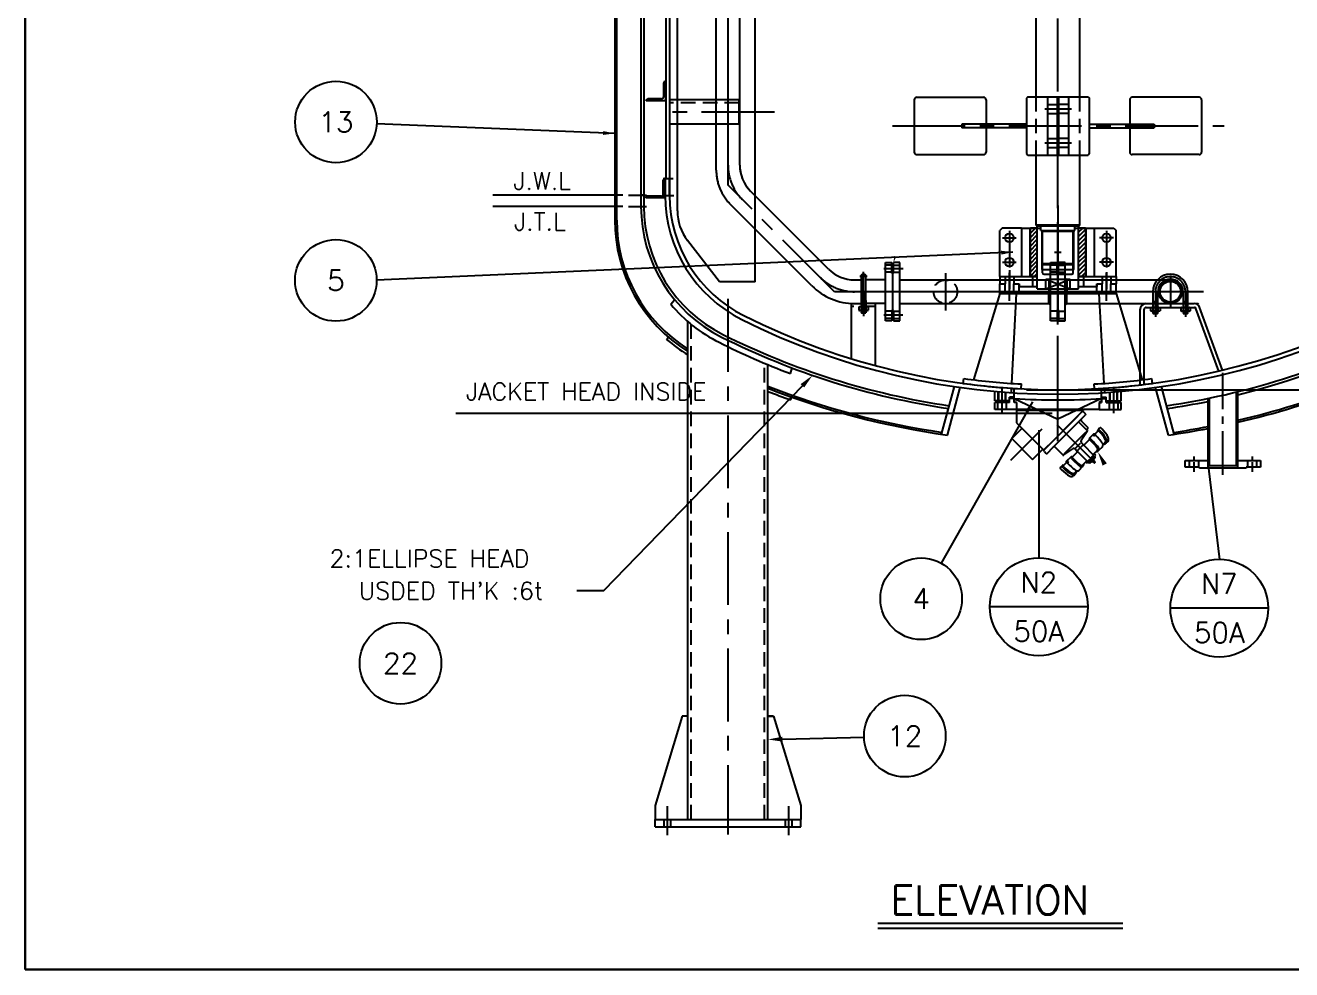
# Model space of a CAD drawing. Extents: x -25020 to 76207, y -43768 to 84651.
# Drawn here: x 0 to 2609, y 0 to 1945 of the extents above; entities that cross this region are included whole.
import ezdxf
from ezdxf.enums import TextEntityAlignment as Align

# ---------------------------------------------------------------- set-up
doc = ezdxf.new("R2010")
doc.units = 0
doc.header["$LTSCALE"] = 120
doc.header["$MEASUREMENT"] = 0
for name, pattern in [('CADRA_SOLID', [0]), ('CENTER', [2, 1.25, -0.25, 0.25, -0.25]), ('CENTER2', [1.125, 0.75, -0.125, 0.125, -0.125]), ('DASHDOT', [16.308264, 8.154132, -4.077066, 0, -4.077066]), ('DASHED', [12.231198, 8.154132, -4.077066]), ('HIDDEN', [0.375, 0.25, -0.125]), ('PHANTOM', [2.5, 1.25, -0.25, 0.25, -0.25, 0.25, -0.25])]:
    doc.linetypes.add(name, pattern=pattern)
doc.layers.get('0').update_dxf_attribs({"linetype": 'CONTINUOUS'})
for name, color, linetype in [('1', 1, 'CENTER'), ('2', 2, 'HIDDEN'), ('3', 3, 'CADRA_SOLID'), ('4', 130, 'CONTINUOUS'), ('CEN', 1, 'CENTER'), ('CENTER', 1, 'CENTER'), ('DIM', 4, 'CONTINUOUS'), ('L1', 1, 'CENTER'), ('L2', 2, 'CONTINUOUS'), ('L3', 3, 'CONTINUOUS'), ('L8', 4, 'HIDDEN'), ('L9', 1, 'PHANTOM'), ('치수선', 4, 'CONTINUOUS')]:
    doc.layers.add(name, color=color, linetype=linetype)
doc.styles.add('ROMANS', font='romans.shx')
doc.styles.get("Standard").update_dxf_attribs({"font": 'romans.shx'})

msp = doc.modelspace()

# ---------------------------------------------------------------- hatches: boundary and pattern name
at = {"layer": 'L1', "linetype": 'Continuous', "lineweight": -2}
h = msp.add_hatch(dxfattribs=at)
h.set_pattern_fill('ANSI31', color=256, scale=50, angle=-180, style=0)
h.set_pattern_definition([(225, (4649.0795, 1955.848), (4.419417, -4.419417), [])])
h.paths.add_polyline_path([(2169.97, 1427.12), (2184.97, 1427.12), (2184.97, 1477.12), (2169.97, 1477.12)])
h.paths.add_polyline_path([(2169.97, 1477.12), (2184.97, 1477.12), (2184.97, 1527.12), (2169.97, 1527.12)])
h.paths.add_polyline_path([(2069.97, 1427.12), (2084.97, 1427.12), (2084.97, 1477.12), (2069.97, 1477.12)])
h.paths.add_polyline_path([(2069.97, 1477.12), (2084.97, 1477.12), (2084.97, 1527.12), (2069.97, 1527.12)])

# ---------------------------------------------------------------- linework, layer by layer
at = {"linetype": 'Continuous', "lineweight": -2}
for p, q in [((1319.47, 4982.12), (1319.47, 1629.12)), ((1327.47, 4982.12), (1327.47, 1629.12)), ((1274.47, 3494.62), (1274.47, 1571.55)), ((1214.47, 3428.67), (1214.47, 1543.56)), ((1218.47, 1543.56), (1218.47, 3428.67)), ((1268.47, 3428.67), (1268.47, 1571.98)), ((1423.47, 1646.67), (1423.48, 1878.24)), ((1472.07, 1656.74), (1472.06, 1878.24)), ((1319.47, 1829.12), (1318.47, 1829.12)), ((1319.47, 1789.12), (1319.47, 1829.12)), ((1315.47, 1798.12), (1315.47, 1826.12)), ((1279.47, 1789.12), (1279.47, 1790.12)), ((1319.47, 1789.12), (1279.47, 1789.12)), ((1310.47, 1793.12), (1282.47, 1793.12)), ((1314.47, 1598.12), (1314.47, 1626.12)), ((1318.47, 1629.12), (1317.47, 1629.12)), ((1318.47, 1629.12), (1318.47, 1594.12)), ((1318.47, 1629.12), (1318.47, 1594.12)), ((1318.47, 1589.12), (1318.47, 1629.12)), ((1327.47, 1594.12), (1327.47, 1629.12)), ((1327.47, 1629.12), (1327.47, 1594.12)), ((1327.47, 1594.12), (1327.47, 1629.12)), ((1268.47, 1594.62), (1268.47, 1584.05)), ((1274.47, 1594.62), (1268.47, 1594.62)), ((1274.47, 1594.62), (1274.47, 1584.05)), ((1309.47, 1593.12), (1281.47, 1593.12)), ((1278.47, 1589.12), (1278.47, 1590.12)), ((1318.47, 1589.12), (1278.47, 1589.12)), ((2012.47, 1527.12), (2007.47, 1522.12)), ((2007.47, 1427.12), (2007.47, 1522.12)), ((2052.47, 1527.12), (2012.47, 1527.12)), ((2052.47, 1527.12), (2084.97, 1527.12)), ((2052.47, 1527.12), (2052.47, 1427.12)), ((2069.97, 1527.12), (2069.97, 1427.12)), ((2070.97, 1527.12), (2069.97, 1526.12)), ((2069.97, 1428.12), (2069.97, 1526.12)), ((2084.97, 1527.12), (2070.97, 1527.12)), ((2082.47, 1534.12), (2172.47, 1534.12)), ((2084.97, 1526.12), (2083.97, 1527.12)), ((2084.47, 1532.12), (2170.47, 1532.12)), ((2084.97, 1402.12), (2084.97, 1532.12)), ((2084.97, 1428.12), (2084.97, 1526.12)), ((2092.47, 1526.12), (2084.97, 1526.12)), ((2092.47, 1522.12), (2162.47, 1522.12)), ((2094.97, 1522.12), (2095.97, 1521.12)), ((2095.97, 1435.12), (2095.97, 1521.12)), ((2095.97, 1521.12), (2158.97, 1521.12)), ((2158.97, 1521.12), (2159.97, 1522.12)), ((2158.97, 1435.12), (2158.97, 1521.12)), ((2169.97, 1526.12), (2162.47, 1526.12)), ((2169.97, 1402.12), (2169.97, 1532.12)), ((2183.97, 1527.12), (2169.97, 1527.12)), ((2170.97, 1527.12), (2169.97, 1526.12)), ((2169.97, 1527.12), (2202.47, 1527.12)), ((2169.97, 1428.12), (2169.97, 1526.12)), ((2184.97, 1526.12), (2183.97, 1527.12)), ((2184.97, 1527.12), (2184.97, 1427.12)), ((2184.97, 1428.12), (2184.97, 1526.12)), ((2202.47, 1527.12), (2202.47, 1427.12)), ((2202.47, 1527.12), (2242.47, 1527.12)), ((2242.47, 1527.12), (2247.47, 1522.12)), ((2247.47, 1427.12), (2247.47, 1522.12)), ((2094.97, 1454.12), (2159.97, 1454.12)), ((2094.97, 1442.12), (2159.97, 1442.12)), ((2095.97, 1452.12), (2158.97, 1452.12)), ((1721.97, 1427.12), (1721.97, 1352.98)), ((1731.97, 1352.98), (1731.97, 1427.12)), ((2007.47, 1427.12), (2084.97, 1427.12)), ((2007.47, 1427.12), (2007.47, 1412.12)), ((2007.47, 1392.12), (2007.47, 1412.12)), ((2007.47, 1412.12), (2018.47, 1412.12)), ((2018.47, 1427.12), (2018.47, 1412.12)), ((2036.47, 1427.12), (2036.47, 1412.12)), ((2036.47, 1412.12), (2047.47, 1412.12)), ((2047.47, 1412.12), (2047.47, 1407.12)), ((2070.97, 1427.12), (2069.97, 1428.12)), ((2084.97, 1427.12), (2070.97, 1427.12)), ((2083.97, 1427.12), (2084.97, 1428.12)), ((2098.97, 1432.12), (2155.97, 1432.12)), ((2102.47, 1402.12), (2102.47, 1422.12)), ((2102.47, 1422.12), (2127.47, 1422.12)), ((2127.47, 1422.12), (2152.47, 1422.12)), ((2152.47, 1402.12), (2152.47, 1422.12)), ((2170.97, 1427.12), (2169.97, 1428.12)), ((2183.97, 1427.12), (2169.97, 1427.12)), ((2169.97, 1427.12), (2247.47, 1427.12)), ((2183.97, 1427.12), (2184.97, 1428.12)), ((2207.47, 1412.12), (2207.47, 1407.12)), ((2207.47, 1412.12), (2218.47, 1412.12)), ((2218.47, 1427.12), (2218.47, 1412.12)), ((2236.47, 1427.12), (2236.47, 1412.12)), ((2236.47, 1412.12), (2247.47, 1412.12)), ((2247.47, 1427.12), (2247.47, 1412.12)), ((2247.47, 1392.12), (2247.47, 1412.12)), ((2007.47, 1392.42), (1953.82, 1214.64)), ((2007.47, 1392.12), (2247.47, 1392.12)), ((2032.5, 1207.26), (2042.47, 1392.12)), ((2047.47, 1407.12), (2084.97, 1407.12)), ((2084.97, 1402.12), (2169.97, 1402.12)), ((2169.97, 1407.12), (2207.47, 1407.12)), ((2222.43, 1207.26), (2212.47, 1392.12)), ((2247.47, 1392.42), (2301.12, 1214.64)), ((2323.22, 1396.12), (2323.22, 1351.62)), ((2333.22, 1351.62), (2333.22, 1396.12)), ((2385.22, 1396.12), (2385.22, 1351.62)), ((2395.22, 1351.62), (2395.22, 1396.12)), ((1717.16, 1364.32), (1717.16, 1358.04)), ((1734.33, 1357.18), (1719.61, 1357.18)), ((1721.97, 1377.48), (1731.97, 1377.48)), ((1722.06, 1364.32), (1722.06, 1358.04)), ((1731.88, 1364.32), (1731.88, 1358.04)), ((1736.78, 1364.32), (1736.78, 1358.04)), ((2309.57, 1371.82), (2408.16, 1371.82)), ((2309.57, 1363.82), (2408.87, 1363.82)), ((2318.41, 1362.96), (2318.41, 1356.67)), ((2323.31, 1362.96), (2323.31, 1356.67)), ((2333.13, 1362.96), (2333.13, 1356.67)), ((2338.03, 1362.96), (2338.03, 1356.67)), ((2380.41, 1362.96), (2380.41, 1356.67)), ((2385.31, 1362.96), (2385.31, 1356.67)), ((2395.13, 1362.96), (2395.13, 1356.67)), ((2400.03, 1362.96), (2400.03, 1356.67)), ((2410.66, 1371.82), (2416.57, 1371.82)), ((1722.47, 1352.48), (1731.47, 1352.48)), ((2335.58, 1355.82), (2320.86, 1355.82)), ((2397.58, 1355.82), (2382.86, 1355.82)), ((2385.72, 1351.12), (2394.72, 1351.12)), ((1321.35, 1297.81), (1325.26, 1302.36)), ((1887.88, 1102.62), (1914.19, 1200.82)), ((1932.33, 1207.33), (1933.94, 1217.21)), ((2051.87, 1196.09), (2052.47, 1206.07)), ((2203.07, 1196.09), (2202.47, 1206.07)), ((2322.61, 1207.33), (2321, 1217.21)), ((2367.06, 1102.62), (2340.74, 1200.82)), ((1576.87, 1173.43), (1578.86, 1179.09)), ((1899.85, 1100.91), (1926.16, 1199.1)), ((2127.47, 1194.12), (2387.6, 1194.12)), ((2355.09, 1100.91), (2328.78, 1199.1))]:
    msp.add_line(p, q, dxfattribs=at)
at = {"lineweight": -2}
for p, q in [((1423.47, 1646.67), (1423.45, 4802.12)), ((1472.07, 1656.74), (1472.07, 4802.12)), ((1343.47, 1562.84), (1343.47, 3584.63)), ((1503.47, 1416.12), (1503.45, 3584.62)), ((2082.47, 1797.42), (2082.47, 2477.42)), ((2172.47, 1797.42), (2172.47, 2477.42)), ((1470.77, 1791.12), (1327.47, 1791.12)), ((1470.77, 1741.12), (1470.77, 1791.12)), ((1831.47, 1791.42), (1831.47, 1683.42)), ((1836.47, 1796.42), (1974.47, 1796.42)), ((1979.47, 1791.42), (1979.47, 1741.42)), ((2065.47, 1797.42), (2062.47, 1794.42)), ((2062.47, 1794.42), (2062.47, 1680.42)), ((2065.47, 1797.42), (2189.47, 1797.42)), ((2105.97, 1797.42), (2105.97, 1677.42)), ((2125.97, 1797.42), (2125.97, 1677.42)), ((2128.97, 1797.42), (2128.97, 1677.42)), ((2148.97, 1797.42), (2148.97, 1677.42)), ((2189.47, 1797.42), (2192.47, 1794.42)), ((2192.47, 1680.42), (2192.47, 1794.42)), ((2275.47, 1791.42), (2275.47, 1741.42)), ((2418.47, 1796.42), (2280.47, 1796.42)), ((2423.47, 1791.42), (2423.47, 1683.42)), ((1470.77, 1741.12), (1327.47, 1741.12)), ((2062.47, 1741.42), (1929.47, 1741.42)), ((1929.47, 1741.42), (1929.47, 1733.42)), ((2062.47, 1733.42), (1929.47, 1733.42)), ((1979.47, 1733.42), (1979.47, 1683.42)), ((2192.47, 1741.42), (2325.47, 1741.42)), ((2192.47, 1733.42), (2325.47, 1733.42)), ((2275.47, 1733.42), (2275.47, 1683.42)), ((2325.47, 1741.42), (2325.47, 1733.42)), ((1836.47, 1678.42), (1974.47, 1678.42)), ((2062.47, 1680.42), (2065.47, 1677.42)), ((2065.47, 1677.42), (2189.47, 1677.42)), ((2082.47, 1534.12), (2082.47, 1677.42)), ((2172.47, 1534.12), (2172.47, 1677.42)), ((2192.47, 1680.42), (2189.47, 1677.42)), ((2418.47, 1678.42), (2280.47, 1678.42)), ((1654.86, 1442.59), (1494.24, 1603.21)), ((1620.5, 1408.22), (1452.76, 1575.96)), ((2082.47, 1532.42), (2082.47, 1562.42)), ((2172.47, 1532.42), (2172.47, 1562.42)), ((2082.47, 1534.12), (2084.47, 1532.12)), ((2082.47, 1532.42), (2172.47, 1532.42)), ((2170.47, 1532.12), (2172.47, 1534.12)), ((1430.47, 1416.12), (1364.34, 1501.69)), ((1771.97, 1336.12), (1771.97, 1456.12)), ((1771.97, 1456.12), (1785.47, 1456.12)), ((1785.47, 1434.62), (1785.47, 1456.12)), ((1788.47, 1434.62), (1788.47, 1456.12)), ((1801.97, 1456.12), (1788.47, 1456.12)), ((1801.97, 1336.12), (1801.97, 1456.12)), ((2112.47, 1336.12), (2112.47, 1456.12)), ((2112.47, 1456.12), (2125.97, 1456.12)), ((2125.97, 1434.62), (2125.97, 1456.12)), ((2128.97, 1434.62), (2128.97, 1456.12)), ((2142.47, 1456.12), (2128.97, 1456.12)), ((2142.47, 1336.12), (2142.47, 1456.12)), ((1503.47, 1416.12), (1430.47, 1416.12)), ((1708.39, 1420.42), (1721.97, 1420.42)), ((1771.97, 1420.42), (1731.97, 1420.42)), ((1786.47, 1433.62), (1786.97, 1433.62)), ((1786.97, 1433.62), (1786.97, 1358.62)), ((1787.47, 1433.62), (1786.97, 1433.62)), ((1801.97, 1420.42), (2108.98, 1420.42)), ((2126.97, 1433.62), (2127.47, 1433.62)), ((2127.47, 1433.62), (2127.47, 1358.62)), ((2127.97, 1433.62), (2127.47, 1433.62)), ((2145.96, 1420.42), (2359.22, 1420.42)), ((1701.97, 1258.08), (1701.97, 1371.82)), ((1708.39, 1371.82), (1721.97, 1371.82)), ((1771.97, 1371.82), (1731.97, 1371.82)), ((1751.97, 1243.68), (1751.97, 1371.82)), ((1785.47, 1357.62), (1785.47, 1336.12)), ((1786.97, 1358.62), (1786.47, 1358.62)), ((1786.97, 1358.62), (1787.47, 1358.62)), ((1788.47, 1357.62), (1788.47, 1336.12)), ((1801.97, 1371.82), (2108.98, 1371.82)), ((2125.97, 1357.62), (2125.97, 1336.12)), ((2127.47, 1358.62), (2126.97, 1358.62)), ((2127.47, 1358.62), (2127.97, 1358.62)), ((2128.97, 1357.62), (2128.97, 1336.12)), ((2145.96, 1371.82), (2377.97, 1371.82)), ((2296.57, 1358.82), (2296.57, 1204.03)), ((2304.57, 1358.82), (2304.57, 1204.99)), ((2458.85, 1232.57), (2411.69, 1361.84)), ((2417.05, 1370.49), (2416.57, 1371.82)), ((2466.68, 1234.43), (2419.2, 1364.59)), ((1364.97, 309.12), (1364.97, 1335.21)), ((1721.97, 1352.98), (1731.97, 1352.98)), ((1785.47, 1336.12), (1771.97, 1336.12)), ((1788.47, 1336.12), (1801.97, 1336.12)), ((2125.97, 1336.12), (2112.47, 1336.12)), ((2128.97, 1336.12), (2142.47, 1336.12)), ((1529.97, 309.12), (1529.97, 1246.29)), ((2037.47, 1176.28), (2037.47, 1170.26)), ((2217.47, 1176.28), (2217.47, 1168.28)), ((2436.92, 1032.82), (2436.92, 1176.54)), ((2439.72, 1037.82), (2439.72, 1177.12)), ((2495.22, 1037.82), (2495.22, 1189.69)), ((2498.02, 1032.82), (2498.02, 1190.38)), ((2042.47, 1168.28), (2042.47, 1125.91)), ((2212.47, 1153.25), (2042.47, 1153.25)), ((2179.77, 1151.25), (2042.47, 1151.25)), ((2177.68, 1149.16), (2159.44, 1130.92)), ((2177.68, 1149.16), (2178.86, 1150.34)), ((2178.86, 1150.34), (2180.98, 1148.21)), ((2179.77, 1153.25), (2179.77, 1151.25)), ((2184.62, 1144.57), (2180.98, 1148.21)), ((2212.47, 1168.28), (2212.47, 1153.25)), ((2042.47, 1125.91), (2098.45, 1069.93)), ((2117.87, 1076), (2170.06, 1128.19)), ((2118.78, 1090.26), (2159.44, 1130.92)), ((2170.06, 1128.19), (2175.67, 1133.8)), ((2187.81, 1110.44), (2170.06, 1128.19)), ((2175.67, 1133.8), (2184.62, 1142.75)), ((2189.02, 1116.81), (2175.67, 1130.16)), ((2032.34, 1093.62), (2053.55, 1114.83)), ((2188, 1108.24), (2175.24, 1090)), ((2187.81, 1110.44), (2187.64, 1110.61)), ((2187.66, 1113.02), (2189.02, 1114.38)), ((2201.04, 1102.48), (2192.16, 1093.61)), ((2209.59, 1108.61), (2203.46, 1102.48)), ((2203.46, 1102.48), (2203.46, 1102.48)), ((2210.14, 1111.59), (2209.59, 1111.04)), ((2210.44, 1109.46), (2209.59, 1108.61)), ((2213.4, 1114.85), (2210.14, 1111.59)), ((2213.25, 1107.86), (2211.66, 1109.46)), ((2212.57, 1111.59), (2214.77, 1109.38)), ((2218.48, 1113.1), (2216.43, 1115.15)), ((2032.34, 1093.62), (2075.12, 1050.84)), ((2075.12, 1050.84), (2096.33, 1072.05)), ((2097.54, 1069.02), (2098.72, 1070.2)), ((2098.72, 1070.2), (2118.78, 1090.26)), ((2105.13, 1063.26), (2117.87, 1076)), ((2121.51, 1076), (2137.44, 1060.07)), ((2139.64, 1059.88), (2157.87, 1072.64)), ((2180.22, 1080.45), (2200.45, 1060.22)), ((2181.88, 1080.9), (2192.16, 1091.18)), ((2192.16, 1093.61), (2191.91, 1093.36)), ((2192.21, 1091.23), (2191.91, 1091.54)), ((2193.98, 1093.61), (2194.29, 1093.31)), ((2209.05, 1069.84), (2206.6, 1067.39)), ((2211.11, 1068.86), (2219.68, 1077.43)), ((2220.61, 1081.4), (2220.65, 1081.44)), ((2220.65, 1081.44), (2224.93, 1085.72)), ((2226.15, 1083.91), (2226.45, 1084.21)), ((2226.45, 1084.21), (2230.16, 1087.92)), ((2099.66, 1066.9), (2097.54, 1069.02)), ((2099.66, 1066.9), (2103.31, 1063.26)), ((2145.39, 1044.41), (2139.27, 1038.29)), ((2154.27, 1055.72), (2145.39, 1046.84)), ((2145.39, 1044.41), (2145.39, 1044.41)), ((2156.7, 1055.72), (2166.98, 1066)), ((2187.65, 1047.43), (2167.43, 1067.66)), ((2190.81, 1044.93), (2202.95, 1057.06)), ((2204.29, 1055.73), (2193.32, 1044.77)), ((2210.56, 1068.32), (2211.11, 1068.86)), ((2389.97, 1034.82), (2389.97, 1048.82)), ((2389.97, 1048.82), (2436.92, 1048.82)), ((2397.97, 1048.82), (2397.97, 1034.82)), ((2416.97, 1048.82), (2416.97, 1034.82)), ((2498.02, 1048.82), (2544.97, 1048.82)), ((2517.97, 1048.82), (2517.97, 1034.82)), ((2536.97, 1048.82), (2536.97, 1034.82)), ((2544.97, 1048.82), (2544.97, 1034.82)), ((2132.73, 1031.45), (2134.78, 1029.39)), ((2136.29, 1037.74), (2133.03, 1034.48)), ((2136.84, 1038.29), (2136.29, 1037.74)), ((2138.5, 1033.11), (2136.29, 1035.31)), ((2139.27, 1038.29), (2138.42, 1037.44)), ((2138.42, 1036.22), (2140.01, 1034.62)), ((2159.96, 1017.71), (2163.67, 1021.43)), ((2162.15, 1022.94), (2166.44, 1027.23)), ((2163.67, 1021.43), (2163.97, 1021.73)), ((2166.44, 1027.23), (2166.48, 1027.27)), ((2170.45, 1028.2), (2179.02, 1036.77)), ((2180.49, 1041.28), (2178.04, 1038.83)), ((2419.47, 1034.82), (2389.97, 1034.82)), ((2419.47, 1032.82), (2419.47, 1034.82)), ((2515.47, 1032.82), (2419.47, 1032.82)), ((2498.02, 1037.82), (2436.92, 1037.82)), ((2544.97, 1034.82), (2515.47, 1034.82)), ((2515.47, 1034.82), (2515.47, 1032.82)), ((1353.23, 521.97), (1297.47, 338.2)), ((1364.97, 521.97), (1353.23, 521.97)), ((1364.97, 521.97), (1353.23, 521.97)), ((1529.97, 521.97), (1541.7, 521.97)), ((1541.7, 521.97), (1529.97, 521.97)), ((1529.97, 521.97), (1541.7, 521.97)), ((1541.7, 521.97), (1597.47, 338.2)), ((1297.47, 338.2), (1297.47, 309.12)), ((1597.47, 338.2), (1597.47, 309.12)), ((1297.47, 294.12), (1297.47, 309.12)), ((1297.47, 309.12), (1597.47, 309.12)), ((1297.47, 294.12), (1597.47, 294.12)), ((1597.47, 294.12), (1597.47, 309.12)), ((1756.77, 95.63), (2261, 95.63))]:
    msp.add_line(p, q, dxfattribs=at)
at = {"color": 2, "linetype": 'Continuous', "lineweight": -2}
for p, q in [((1243.04, 1594.62), (1279.82, 1594.62)), ((1243.04, 1571.62), (1279.82, 1571.62))]:
    msp.add_line(p, q, dxfattribs=at)
at = {"linetype": 'CENTER', "lineweight": -2}
for p, q in [((2092.47, 1522.12), (2092.47, 1532.12)), ((2162.47, 1522.12), (2162.47, 1532.12)), ((2018.47, 1392.12), (2018.47, 1412.12)), ((2036.47, 1392.12), (2036.47, 1412.12)), ((2047.47, 1392.12), (2047.47, 1412.12)), ((2074.97, 1427.12), (2074.97, 1407.12)), ((2179.97, 1427.12), (2179.97, 1407.12)), ((2207.47, 1392.12), (2207.47, 1412.12)), ((2218.47, 1392.12), (2218.47, 1412.12)), ((2236.47, 1392.12), (2236.47, 1412.12))]:
    msp.add_line(p, q, dxfattribs=at)
at = {"color": 7, "linetype": 'Continuous', "lineweight": -2}
msp.add_line((1329.72, 1370.47), (1337.67, 1379.69), dxfattribs=at)
at = {"color": 0, "lineweight": -2}
msp.add_line((1576.36, 1227.63), (1579.73, 1239.34), dxfattribs=at)
at = {"color": 1, "linetype": 'CENTER', "lineweight": -2, "ltscale": 10}
for p, q in [((2012.47, 1166.28), (2012.47, 1196.23)), ((2012.47, 1145.79), (2012.47, 1175.74)), ((2242.47, 1166.28), (2242.47, 1196.23)), ((2242.47, 1145.79), (2242.47, 1175.74)), ((2003.47, 1153.28), (2003.47, 1168.28)), ((2021.47, 1153.28), (2021.47, 1168.28)), ((2233.47, 1153.28), (2233.47, 1168.28)), ((2251.47, 1153.28), (2251.47, 1168.28))]:
    msp.add_line(p, q, dxfattribs=at)
at = {"linetype": 'Continuous', "lineweight": -2}
for centre in [(2027.47, 1507.12), (2227.47, 1507.12), (2027.47, 1457.12), (2227.47, 1457.12)]:
    msp.add_circle(centre, 9, dxfattribs=at)
at = {"lineweight": -2}
for centre, radius in [((2359.22, 1396.12), 24.3), ((2359.22, 1396.12), 21.3), ((2202.25, 1101.27), 1.72), ((2146.61, 1045.63), 1.72)]:
    msp.add_circle(centre, radius, dxfattribs=at)
at = {"linetype": 'Continuous', "lineweight": -2}
for centre, radius, start, end in [((1318.47, 1826.12), 3, 90, 180), ((1282.47, 1790.12), 3, 90, 180), ((1310.47, 1798.12), 5, 270, 0), ((1317.47, 1626.12), 3, 90, 180), ((1281.47, 1590.12), 3, 90, 180), ((1309.47, 1598.12), 5, 270, 0), ((1603.79, 1594.07), 285.32, 180, 243.4324), ((1603.79, 1594.07), 276.32, 180, 243.4324), ((1532.43, 1543.56), 317.96, 180, 238.21926), ((1532.43, 1543.56), 313.96, 180, 237.76588), ((2098.97, 1435.12), 3, 180, 270), ((2155.97, 1435.12), 3, 270, 0), ((1726.97, 1427.12), 5, 0, 180), ((2359.22, 1396.12), 36, 0, 180), ((2359.22, 1396.12), 26, 0, 180), ((1719.61, 1361.25), 3.93, 51.42508, 128.57492), ((1719.61, 1361.11), 3.93, 231.42508, 308.57492), ((1727.06, 1350.18), 15, 90.36152, 109.47464), ((1727.06, 1372.18), 15, 250.52536, 269.63848), ((1726.87, 1350.18), 15, 70.52536, 89.63848), ((1726.87, 1372.18), 15, 270.36152, 289.47464), ((1734.33, 1361.25), 3.93, 51.42508, 128.57492), ((1734.33, 1361.11), 3.93, 231.42508, 308.57492), ((2320.86, 1359.89), 3.93, 51.42508, 128.57492), ((2328.31, 1348.82), 15, 90.36152, 109.47464), ((2328.12, 1348.82), 15, 70.52536, 89.63848), ((2335.58, 1359.89), 3.93, 51.42508, 128.57492), ((2382.86, 1359.89), 3.93, 51.42508, 128.57492), ((2390.31, 1348.82), 15, 90.36152, 109.47464), ((2390.12, 1348.82), 15, 70.52536, 89.63848), ((2397.58, 1359.89), 3.93, 51.42508, 128.57492), ((2127.47, 2641.32), 1456.2, 243.4324, 296.5676), ((2127.47, 2641.32), 1447.2, 243.4324, 296.5676), ((2320.86, 1359.75), 3.93, 231.42508, 308.57492), ((2328.31, 1370.82), 15, 250.52536, 269.63848), ((2328.12, 1370.82), 15, 270.36152, 289.47464), ((2335.58, 1359.75), 3.93, 231.42508, 308.57492), ((2382.86, 1359.75), 3.93, 231.42508, 308.57492), ((2390.31, 1370.82), 15, 250.52536, 269.63848), ((2390.12, 1370.82), 15, 270.36152, 289.47464), ((2397.58, 1359.75), 3.93, 231.42508, 308.57492), ((1532.43, 1543.56), 323.96, 229.34074, 238.87441), ((2127.47, 2733.5), 1644.38, 248.69338, 261.65883), ((2127.47, 2641.32), 1447.2, 262.25062, 267.00559), ((2127.47, 2641.32), 1437.2, 262.26105, 267.00867), ((2127.47, 2641.32), 1437.2, 272.99133, 277.73895), ((2127.47, 2641.32), 1447.2, 272.99441, 277.74938), ((2127.47, 2733.5), 1644.38, 283.02307, 291.30662), ((2127.47, 2733.5), 1648.38, 248.7476, 262.06271), ((2127.47, 2733.5), 1654.38, 248.82839, 250.5603), ((2127.47, 2733.5), 1648.38, 282.99091, 291.2524), ((2127.47, 2733.5), 1648.38, 277.93729, 280.82033), ((2127.47, 2733.5), 1644.38, 278.34117, 280.84697)]:
    msp.add_arc(centre, radius, start, end, dxfattribs=at)
at = {"lineweight": -2}
for centre, radius, start, end in [((1836.47, 1791.42), 5, 90, 180), ((1974.47, 1791.42), 5, 0, 90), ((2280.47, 1791.42), 5, 90, 180), ((2418.47, 1791.42), 5, 0, 90), ((1836.47, 1683.42), 5, 180, 270), ((1974.47, 1683.42), 5, 270, 0), ((2280.47, 1683.42), 5, 180, 270), ((2418.47, 1683.42), 5, 270, 0), ((1523.47, 1646.67), 100, 180.00031, 225), ((1547.77, 1656.74), 75.7, 180, 225), ((1443.47, 1562.84), 100, 180, 217.6953), ((1708.39, 1496.12), 75.7, 225, 270), ((1786.47, 1434.62), 1, 180, 270), ((1787.47, 1434.62), 1, 270, 0), ((2126.97, 1434.62), 1, 180, 270), ((2127.97, 1434.62), 1, 270, 0), ((1708.39, 1496.12), 124.3, 225, 270), ((1786.47, 1357.62), 1, 90, 180), ((1787.47, 1357.62), 1, 0, 90), ((2126.97, 1357.62), 1, 90, 180), ((2127.97, 1357.62), 1, 0, 90), ((2309.57, 1358.82), 13, 90, 180), ((2309.57, 1358.82), 5, 90, 180), ((2408.87, 1360.82), 11, 20.04178, 90), ((2408.87, 1360.82), 3, 20.04178, 90), ((2177.49, 1131.98), 2.57, 135, 225), ((2183.71, 1143.66), 1.29, 315, 45), ((2188.87, 1111.8), 1.72, 135, 224.16658), ((2186.6, 1109.22), 1.72, 325, 44.99381), ((2187.81, 1115.6), 1.72, 315, 45), ((2202.25, 1101.27), 1.72, 45, 135), ((1985.94, 899.75), 297.35, 38.28641, 42.98362), ((2210.8, 1109.82), 1.72, 135, 225), ((2211.35, 1110.37), 1.72, 45, 135), ((2211.05, 1108.86), 0.858, 45, 135), ((2163.19, 1057.8), 70.8, 27.96528, 45), ((2215.07, 1113.48), 2.15, 50.67053, 140.67053), ((2163.19, 1057.8), 72.95, 27.96528, 45), ((2166.9, 1061.51), 72.95, 27.96528, 45), ((2119.69, 1074.18), 2.57, 45, 135), ((2178.05, 1088.04), 3.43, 145, 225), ((2192.82, 1092.45), 1.29, 135, 225), ((2193.07, 1092.7), 1.29, 45, 135), ((2192.77, 1090.58), 0.858, 130.25788, 135), ((2192.77, 1090.58), 0.858, 44.8326, 130.25788), ((1984.46, 883.48), 294.59, 40.27554, 44.8326), ((1984.46, 883.48), 296.74, 40.30279, 45), ((2206.92, 1071.97), 3.02, 315, 40.27554), ((2207.06, 1071.94), 5.08, 322.73271, 43.22474), ((2214.81, 1080.15), 5.94, 12.16222, 40.30279), ((2217.1, 1080.01), 3.64, 314.99821, 352.2588), ((2214.81, 1080.15), 5.94, 353.89324, 12.16222), ((2220.8, 1087.27), 5.83, 268.58266, 292.76948), ((2219.87, 1090.18), 8.88, 291.01297, 315), ((2221.76, 1088.9), 4.49, 315, 27.96528), ((2221.76, 1088.9), 6.63, 315, 27.96528), ((2225.47, 1092.61), 6.63, 315, 27.96528), ((2104.22, 1064.17), 1.29, 225, 315), ((2146.61, 1045.63), 1.72, 135, 225), ((2348.13, 1261.94), 297.35, 227.01638, 231.71359), ((2364.4, 1263.42), 296.74, 225, 229.69721), ((2364.4, 1263.42), 294.59, 225.1674, 229.72446), ((2207.69, 1071.65), 4.4, 255.63063, 310.7943), ((2134.4, 1032.81), 2.15, 129.32947, 219.32947), ((2186.37, 1080.98), 72.95, 225, 242.03472), ((2137.5, 1036.53), 1.72, 135, 225), ((2138.06, 1037.08), 1.72, 45, 135), ((2139.02, 1036.83), 0.858, 135, 225), ((2190.08, 1084.69), 72.95, 225, 242.03472), ((2190.08, 1084.69), 70.8, 225, 242.03472), ((2155.27, 1022.41), 6.63, 242.03472, 315), ((2158.98, 1026.12), 6.63, 242.03472, 315), ((2158.98, 1026.12), 4.49, 242.03472, 315), ((2167.73, 1033.07), 5.94, 229.69721, 257.83778), ((2157.69, 1028.01), 8.88, 315, 338.98703), ((2160.6, 1027.08), 5.83, 337.23052, 1.41734), ((2167.73, 1033.07), 5.94, 257.83778, 276.10676), ((2167.87, 1030.78), 3.64, 277.7412, 315.00179), ((2175.94, 1040.82), 5.08, 226.77526, 307.26729), ((2175.9, 1040.96), 3.02, 229.72446, 315)]:
    msp.add_arc(centre, radius, start, end, dxfattribs=at)
at = {"color": 7, "linetype": 'Continuous', "lineweight": -2}
for centre, radius, start, end in [((1569.07, 1571.55), 300.6, 180, 243.4315), ((1569.07, 1571.55), 294.6, 180, 243.4315), ((1569.07, 1571.55), 312.6, 220.03463, 243.4315), ((2127.47, 2688.19), 1543.07, 243.4315, 261.6596), ((2127.47, 2688.19), 1543.07, 278.3404, 296.5685), ((2127.47, 2688.19), 1561.07, 243.4315, 249.32711), ((2127.47, 2688.19), 1549.07, 243.4315, 261.63369), ((2127.47, 2688.19), 1549.07, 283.8398, 296.5685), ((2127.47, 2688.19), 1549.07, 278.36631, 281.52322)]:
    msp.add_arc(centre, radius, start, end, dxfattribs=at)
at = {"layer": '1', "linetype": 'Continuous', "lineweight": -2}
msp.add_line((1447.77, 1615.32), (1447.77, 1901.53), dxfattribs=at)
at = {"layer": '1', "color": 1, "linetype": 'Continuous', "lineweight": -2}
for p, q in [((2094.97, 1442.12), (2094.97, 1522.12)), ((2159.97, 1442.12), (2159.97, 1522.12)), ((2094.97, 1442.12), (2095.97, 1441.12)), ((2159.97, 1442.12), (2158.97, 1441.12))]:
    msp.add_line(p, q, dxfattribs=at)
at = {"layer": '1', "lineweight": -2}
for p, q in [((1722.47, 1377.48), (1722.47, 1352.48)), ((1731.47, 1377.48), (1731.47, 1352.48))]:
    msp.add_line(p, q, dxfattribs=at)
at = {"layer": '1', "color": 7, "lineweight": -2}
for p, q in [((2098.45, 1069.93), (2179.77, 1151.25)), ((2167.48, 1067.05), (2162.27, 1072.26)), ((2167.87, 1069.32), (2173.22, 1074.66)), ((2173.22, 1074.66), (2178.56, 1080.01)), ((2175.62, 1085.61), (2180.83, 1080.4)), ((2154.52, 1055.97), (2154.27, 1055.72)), ((2154.57, 1053.59), (2154.27, 1053.9)), ((2156.34, 1055.97), (2156.65, 1055.67)), ((2180.49, 1041.28), (2185.05, 1045.84)), ((2185.05, 1045.84), (2186.16, 1046.95)), ((2188.39, 1042.5), (2185.05, 1045.84)), ((2190.81, 1044.93), (2188.39, 1042.5)), ((2195.06, 1052.82), (2190.64, 1048.39)), ((2192.15, 1043.59), (2190.81, 1044.93)), ((2193.32, 1044.77), (2192.15, 1043.59)), ((2199.49, 1057.24), (2195.06, 1052.82)), ((2198.11, 1047.26), (2198.81, 1046.67)), ((2198.81, 1046.67), (2200.1, 1045.59)), ((2200.1, 1045.59), (2201.42, 1044.48)), ((2201.21, 1049.07), (2200.62, 1049.77)), ((2200.93, 1061.72), (2202.04, 1062.83)), ((2202.29, 1047.78), (2201.21, 1049.07)), ((2201.42, 1044.48), (2202.11, 1043.9)), ((2202.04, 1062.83), (2206.6, 1067.39)), ((2205.38, 1059.49), (2202.04, 1062.83)), ((2203.4, 1046.46), (2202.29, 1047.78)), ((2202.69, 1043.93), (2203.95, 1045.19)), ((2202.95, 1057.06), (2205.38, 1059.49)), ((2202.95, 1057.06), (2204.29, 1055.73)), ((2203.98, 1045.77), (2203.4, 1046.46)), ((2204.29, 1055.73), (2204.46, 1055.56)), ((2179.02, 1036.77), (2179.56, 1037.32)), ((2192.32, 1043.42), (2192.15, 1043.59))]:
    msp.add_line(p, q, dxfattribs=at)
at = {"layer": '1', "color": 2, "linetype": 'DASHDOT', "lineweight": -2}
for p, q in [((2173.22, 1074.66), (2125.85, 1122.03)), ((2190.21, 1057.67), (2173.22, 1074.66)), ((2195.06, 1052.82), (2190.21, 1057.67)), ((2190.21, 1057.67), (2199.16, 1048.72)), ((2199.16, 1048.72), (2195.06, 1052.82)), ((2199.25, 1048.63), (2199.16, 1048.72)), ((2199.37, 1048.5), (2199.25, 1048.63)), ((2199.37, 1048.5), (2199.86, 1048.02)), ((2199.86, 1048.02), (2199.98, 1047.9)), ((2202.57, 1045.31), (2199.98, 1047.9)), ((2200.5, 1044.78), (2203.1, 1047.37)), ((2202.57, 1045.31), (2203.82, 1044.06))]:
    msp.add_line(p, q, dxfattribs=at)
at = {"layer": '1', "color": 2, "lineweight": -2}
for p, q in [((2140.4, 1062.29), (2185.61, 1107.5)), ((2163.83, 1073.85), (2174.14, 1084.16))]:
    msp.add_line(p, q, dxfattribs=at)
at = {"layer": '1', "color": 1, "linetype": 'DASHED', "lineweight": -2}
for p, q in [((2202.29, 1047.78), (2200.1, 1045.59)), ((2201.42, 1044.48), (2203.4, 1046.46))]:
    msp.add_line(p, q, dxfattribs=at)
at = {"layer": '1', "color": 7, "lineweight": -2}
for centre, radius, start, end in [((2159.84, 1069.83), 3.43, 45, 125), ((2179.77, 1078.79), 1.72, 75, 135), ((2180.66, 1082.11), 1.72, 255, 315), ((2138.66, 1061.28), 1.72, 225, 305), ((2155.18, 1054.81), 1.29, 135, 225), ((2155.43, 1055.06), 1.29, 45, 135), ((2157.3, 1055.11), 0.858, 139.74212, 225.1674), ((2157.3, 1055.11), 0.858, 135, 139.74212), ((2165.77, 1067.22), 1.72, 315, 15), ((2169.08, 1068.11), 1.72, 135, 195), ((2187.38, 1045.74), 1.72, 80.68533, 135), ((2188.21, 1050.82), 3.43, 260.68533, 315), ((2168.91, 1078.97), 42.91, 303.93519, 311.13554), ((2197.55, 1046.6), 0.858, 50, 135), ((2197.99, 1045.68), 1.29, 50, 131.13554), ((2197.06, 1059.67), 3.43, 315, 9.31467), ((2202.14, 1060.5), 1.72, 135, 189.31467), ((2201.28, 1050.32), 0.858, 135, 220), ((2202.2, 1049.89), 1.29, 138.86446, 220), ((2168.91, 1078.97), 42.91, 318.86446, 326.06481), ((2202.38, 1044.23), 0.429, 230, 315), ((2203.65, 1045.5), 0.429, 315, 40), ((2204.16, 1055.25), 0.429, 326.06481, 45), ((2176.23, 1040.19), 4.4, 319.2057, 14.36937), ((2192.63, 1043.72), 0.429, 225, 303.93519)]:
    msp.add_arc(centre, radius, start, end, dxfattribs=at)
at = {"layer": '2', "lineweight": -2}
for p, q in [((1470.77, 1785.12), (1327.47, 1785.12)), ((1785.47, 1451.12), (1771.97, 1451.12)), ((1785.47, 1436.12), (1771.97, 1436.12)), ((1788.47, 1451.12), (1801.97, 1451.12)), ((1788.47, 1436.12), (1801.97, 1436.12)), ((2125.97, 1451.12), (2112.47, 1451.12)), ((2125.97, 1436.12), (2112.47, 1436.12)), ((2128.97, 1451.12), (2142.47, 1451.12)), ((2128.97, 1436.12), (2142.47, 1436.12)), ((1751.97, 1365.82), (1701.97, 1365.82)), ((1721.97, 1378.35), (1722.47, 1377.48)), ((1731.97, 1378.35), (1731.47, 1377.48)), ((2323.22, 1376.98), (2323.72, 1376.12)), ((2323.72, 1376.12), (2323.72, 1351.12)), ((2333.22, 1376.98), (2332.72, 1376.12)), ((2332.72, 1376.12), (2332.72, 1351.12)), ((2356.72, 1374.96), (2356.72, 1371.95)), ((2361.72, 1374.96), (2361.72, 1371.95)), ((2385.22, 1376.98), (2385.72, 1376.12)), ((2385.72, 1376.12), (2385.72, 1351.12)), ((2395.22, 1376.98), (2394.72, 1376.12)), ((2394.72, 1376.12), (2394.72, 1351.12)), ((1785.47, 1356.12), (1771.97, 1356.12)), ((1785.47, 1341.12), (1771.97, 1341.12)), ((1788.47, 1356.12), (1801.97, 1356.12)), ((1788.47, 1341.12), (1801.97, 1341.12)), ((2125.97, 1356.12), (2112.47, 1356.12)), ((2125.97, 1341.12), (2112.47, 1341.12)), ((2128.97, 1356.12), (2142.47, 1356.12)), ((2128.97, 1341.12), (2142.47, 1341.12)), ((2323.22, 1351.62), (2333.22, 1351.62)), ((1372.07, 309.12), (1372.07, 1328.84)), ((1522.87, 309.12), (1522.87, 1246.29)), ((1315.47, 309.12), (1315.47, 294.12)), ((1329.47, 309.12), (1329.47, 294.12)), ((1565.47, 309.12), (1565.47, 294.12)), ((1579.47, 309.12), (1579.47, 294.12))]:
    msp.add_line(p, q, dxfattribs=at)
at = {"layer": '2', "linetype": 'Continuous', "lineweight": -2}
for p, q in [((1314, 1629.12), (1335, 1629.12)), ((1313.53, 1594.12), (1336, 1594.12)), ((2323.22, 1376.12), (2333.22, 1376.12)), ((2368.54, 1376.97), (2370.05, 1374.36)), ((2371.14, 1378.47), (2372.64, 1375.86)), ((2385.22, 1376.12), (2395.22, 1376.12)), ((1721.97, 1352.98), (1722.47, 1352.48)), ((1731.47, 1352.48), (1731.97, 1352.98)), ((2323.22, 1351.62), (2323.72, 1351.12)), ((2323.72, 1351.12), (2332.72, 1351.12)), ((2332.72, 1351.12), (2333.22, 1351.62))]:
    msp.add_line(p, q, dxfattribs=at)
at = {"layer": '2', "lineweight": -2}
msp.add_circle((1895.72, 1396.12), 24.3, dxfattribs=at)
for centre, radius, start in [((1523.47, 1646.67), 100, 180.00031), ((1547.77, 1656.74), 75.7, 180)]:
    msp.add_arc(centre, radius, start, 225, dxfattribs=at)
at = {"layer": '3', "lineweight": -2}
for p, q in [((1214.47, 1722), (723.82, 1742.15)), ((2034.58, 1477.69), (723.86, 1419.76)), ((2074.86, 1169.31), (1887.08, 836.92)), ((2088.03, 1110.66), (2088.03, 847.96)), ((2435.88, 1049.42), (2460.5, 844.41))]:
    msp.add_line(p, q, dxfattribs=at)
at = {"layer": '4', "lineweight": -2}
for p, q in [((0, 7142.48), (0, 0)), ((0, 0), (0, 7142.48)), ((1756.77, 85.63), (2261, 85.63)), ((0, 0), (10198.02, 0)), ((10198.02, 0), (0, 0))]:
    msp.add_line(p, q, dxfattribs=at)
at = {"layer": '4', "color": 7, "linetype": 'Continuous', "lineweight": -2}
for p, q in [((2112.47, 1423.91), (2108.97, 1420.41)), ((2108.97, 1420.41), (2108.97, 1396.12)), ((2142.47, 1423.91), (2145.97, 1420.41)), ((2145.97, 1420.41), (2145.97, 1396.12)), ((2108.97, 1371.82), (2108.97, 1396.12)), ((2145.97, 1371.82), (2145.97, 1396.12)), ((2112.47, 1368.33), (2108.97, 1371.82)), ((2142.47, 1368.33), (2145.97, 1371.82))]:
    msp.add_line(p, q, dxfattribs=at)
at = {"layer": '4', "linetype": 'Continuous', "lineweight": -2}
for p, q in [((2031.47, 1197.29), (2031.47, 1188.28)), ((2223.47, 1197.32), (2223.47, 1188.28))]:
    msp.add_line(p, q, dxfattribs=at)
msp.add_circle((2127.47, 1152.28), 9.094947017729282e-13, dxfattribs=at)
msp.add_circle((2127.47, 1152.28), 9.094947017729282e-13, dxfattribs=at)
at = {"layer": '4', "color": 7, "lineweight": -2}
msp.add_arc((2127.47, 2520.87), 1347.6, 266.17063, 273.82937, dxfattribs=at)
at = {"layer": '4', "linetype": 'Continuous', "lineweight": -2}
msp.add_solid([(1794.71, 1468.45), (1790.37, 1469.8), (1788.47, 1456.12)], dxfattribs=at)
at = {"layer": 'CEN', "linetype": 'Continuous', "lineweight": -2}
for p, q in [((1768.74, 1443.62), (1808.57, 1443.62)), ((1768.48, 1348.62), (1807.95, 1348.62))]:
    msp.add_line(p, q, dxfattribs=at)
at = {"layer": 'CENTER', "linetype": 'CENTER', "lineweight": -2}
for p, q in [((2127.47, 1573.44), (2127.47, 1385.38)), ((2127.47, 1391.46), (2127.47, 1539.1)), ((2127.47, 1419.09), (2127.47, 1534.49)), ((2027.47, 1377.49), (2027.47, 1434.78)), ((2127.47, 1155.43), (2127.47, 1434.78)), ((2227.47, 1377.49), (2227.47, 1434.78))]:
    msp.add_line(p, q, dxfattribs=at)
at = {"layer": 'CENTER', "linetype": 'CENTER', "lineweight": -2, "ltscale": 0.5}
for p, q in [((2027.47, 1521.22), (2027.47, 1441.47)), ((2227.47, 1521.22), (2227.47, 1445.12)), ((2013.16, 1507.12), (2041.61, 1507.12)), ((2241.78, 1507.12), (2213.33, 1507.12)), ((2013.16, 1457.12), (2041.61, 1457.12)), ((2241.78, 1457.12), (2213.33, 1457.12))]:
    msp.add_line(p, q, dxfattribs=at)
at = {"layer": 'CENTER', "lineweight": -2}
msp.add_line((2134.24, 1477.12), (2120.13, 1477.12), dxfattribs=at)
at = {"layer": 'CENTER', "linetype": 'Continuous', "lineweight": -2}
for p, q in [((2027.47, 1440.43), (2027.47, 1401.55)), ((2227.47, 1436.16), (2227.47, 1401.48)), ((1726.97, 1397.48), (1726.97, 1345.48)), ((2328.22, 1396.12), (2328.22, 1344.12)), ((2390.22, 1396.12), (2390.22, 1344.12))]:
    msp.add_line(p, q, dxfattribs=at)
at = {"layer": 'CENTER', "lineweight": -2, "ltscale": 15}
for p, q in [((2030.46, 1048.96), (2095.28, 1113.78)), ((1322.47, 336.56), (1322.47, 276.67)), ((1322.47, 336.56), (1322.47, 276.67)), ((1322.47, 336.56), (1322.47, 276.67)), ((1572.47, 336.56), (1572.47, 276.67)), ((1572.47, 336.56), (1572.47, 276.67))]:
    msp.add_line(p, q, dxfattribs=at)
at = {"layer": 'DIM', "color": 2, "lineweight": -2}
for p, q in [((1997.47, 1171.28), (1997.47, 1190.93)), ((2027.97, 1171.28), (2027.97, 1179.28)), ((2037.47, 1179.28), (2027.97, 1179.28)), ((2037.47, 1176.28), (2027.97, 1176.28)), ((2037.47, 1176.28), (2027.97, 1176.28)), ((2037.47, 1196.45), (2031.47, 1196.45)), ((2037.47, 1168.28), (2037.47, 1196.45)), ((2217.47, 1196.45), (2223.47, 1196.45)), ((2217.47, 1168.28), (2217.47, 1196.45)), ((2217.47, 1179.28), (2226.97, 1179.28)), ((2217.47, 1176.28), (2226.97, 1176.28)), ((2217.47, 1176.28), (2226.97, 1176.28)), ((2226.97, 1171.28), (2226.97, 1179.28)), ((2257.47, 1171.28), (2257.47, 1190.93)), ((2027.97, 1171.28), (1997.47, 1171.28)), ((2027.97, 1168.28), (1997.47, 1168.28)), ((2042.47, 1153.28), (1997.47, 1153.28)), ((2212.47, 1153.28), (2257.47, 1153.28)), ((2226.97, 1171.28), (2257.47, 1171.28)), ((2226.97, 1168.28), (2257.47, 1168.28)), ((2226.97, 1168.28), (2257.47, 1168.28))]:
    msp.add_line(p, q, dxfattribs=at)
at = {"layer": 'DIM', "lineweight": -2}
for p, q in [((2004.47, 1171.28), (2004.47, 1190.32)), ((2005.47, 1171.28), (2005.47, 1190.24)), ((2019.47, 1171.28), (2019.47, 1189.13)), ((2020.47, 1171.28), (2020.47, 1189.05)), ((2027.97, 1168.28), (2027.97, 1176.28)), ((2037.47, 1176.28), (2127.47, 1133.35)), ((2037.47, 1175.17), (2038.47, 1175.8)), ((2217.47, 1176.28), (2127.47, 1133.35)), ((2226.97, 1168.28), (2226.97, 1176.28)), ((2234.47, 1171.28), (2234.47, 1189.05)), ((2235.47, 1171.28), (2235.47, 1189.13)), ((2249.47, 1171.28), (2249.47, 1190.24)), ((2250.47, 1171.28), (2250.47, 1190.32)), ((1997.47, 1153.28), (1997.47, 1168.28)), ((2037.47, 1170.26), (2037.47, 1168.28)), ((2037.47, 1170.26), (2042.47, 1168.28)), ((2042.47, 1168.28), (2037.47, 1168.28)), ((2217.47, 1170.26), (2212.47, 1168.28)), ((2212.47, 1168.28), (2217.47, 1168.28)), ((2212.47, 1153.25), (2214.47, 1153.25)), ((2257.47, 1153.28), (2257.47, 1168.28))]:
    msp.add_line(p, q, dxfattribs=at)
at = {"layer": 'L1', "lineweight": -2}
for p, q in [((2127.47, 1088.48), (2127.47, 6869.44)), ((1447.77, 1656.74), (1447.75, 4802.12)), ((1543.27, 1766.12), (1327.47, 1766.12)), ((2100.72, 1772.42), (2155.74, 1772.42)), ((1786.36, 1737.42), (2469.71, 1737.42)), ((2100.72, 1702.42), (2155.74, 1702.42)), ((1666.97, 1396.12), (1447.77, 1615.32)), ((1726.97, 1357.6), (1726.97, 1437.36)), ((1734.2, 1427.12), (1719.2, 1427.12)), ((1895.72, 1434.25), (1895.72, 1357.49)), ((1447.47, 1381.22), (1447.47, 278)), ((2369, 1379.17), (2371.99, 1374)), ((2385.22, 1351.62), (2395.22, 1351.62))]:
    msp.add_line(p, q, dxfattribs=at)
at = {"layer": 'L1', "linetype": 'Continuous', "lineweight": -2}
for p, q in [((2094.97, 1454.12), (2095.97, 1452.12)), ((2159.97, 1454.12), (2158.97, 1452.12)), ((2102.47, 1402.12), (2152.47, 1422.12)), ((2102.47, 1422.12), (2152.47, 1402.12)), ((2359.22, 1429.8), (2359.22, 1362.43)), ((2427.22, 1396.12), (1666.97, 1396.12)), ((2400.81, 1396.12), (2318.74, 1396.12))]:
    msp.add_line(p, q, dxfattribs=at)
at = {"layer": 'L1', "lineweight": -2}
for centre, radius, start, end in [((1547.77, 1656.74), 100, 180.00031, 225), ((1547.77, 1656.74), 100, 180.00031, 225), ((1708.39, 1496.12), 100, 225, 270), ((2359.22, 1396.12), 31, 0, 180)]:
    msp.add_arc(centre, radius, start, end, dxfattribs=at)
at = {"layer": 'L2', "lineweight": -2}
for p, q in [((2188.83, 747.16), (1987.23, 747.16)), ((2560.72, 744.33), (2359.12, 744.33))]:
    msp.add_line(p, q, dxfattribs=at)
for centre, radius in [((639.89, 1745.6), 84), ((639.86, 1419.37), 84), ((1845.76, 763.78), 84), ((2088.03, 747.16), 100.8), ((2459.92, 744.33), 100.8), ((773, 631), 84), ((1812, 481), 84)]:
    msp.add_circle(centre, radius, dxfattribs=at)
at = {"layer": 'L3', "linetype": 'Continuous', "lineweight": -2}
for p, q in [((2385.22, 1351.62), (2385.72, 1351.12)), ((2394.72, 1351.12), (2395.22, 1351.62))]:
    msp.add_line(p, q, dxfattribs=at)
at = {"layer": 'L3', "lineweight": -2}
for points in [[(1214.47, 1722), (1190.66, 1727.01), (1190.32, 1719.01)], [(2034.58, 1477.69), (2010.42, 1480.5), (2010.81, 1472.51)], [(2074.86, 1169.31), (2059.57, 1150.38), (2066.53, 1146.45)], [(2219.58, 1037.93), (2228.36, 1042.72), (2209.61, 1066.67)]]:
    msp.add_solid(points, dxfattribs=at)
at = {"layer": 'L8', "color": 3, "lineweight": -2}
for p, q in [((2082.47, 1677.42), (2082.47, 1797.42)), ((2105.97, 1781.42), (2125.97, 1781.42)), ((2148.97, 1781.42), (2128.97, 1781.42)), ((2172.47, 1677.42), (2172.47, 1797.42)), ((2105.97, 1763.42), (2125.97, 1763.42)), ((2148.97, 1763.42), (2128.97, 1763.42)), ((2105.97, 1711.42), (2125.97, 1711.42)), ((2148.97, 1711.42), (2128.97, 1711.42)), ((2105.97, 1693.42), (2125.97, 1693.42)), ((2148.97, 1693.42), (2128.97, 1693.42))]:
    msp.add_line(p, q, dxfattribs=at)
at = {"layer": 'L9', "linetype": 'CENTER2', "lineweight": -2}
msp.add_line((2467.47, 1019), (2467.47, 1228.8), dxfattribs=at)
at = {"layer": 'L9', "color": 1, "linetype": 'CENTER', "lineweight": -2, "ltscale": 0.05}
for p, q in [((2407.47, 1056.82), (2407.47, 1024.82)), ((2527.47, 1056.82), (2527.47, 1024.82))]:
    msp.add_line(p, q, dxfattribs=at)
at = {"layer": '치수선', "linetype": 'Continuous', "lineweight": -2}
for p, q in [((1231.04, 1594.62), (963.53, 1594.62)), ((1231.04, 1594.62), (964, 1594.62)), ((1231.04, 1571.62), (963.53, 1571.62)), ((1231.04, 1571.62), (972, 1571.62)), ((2062.47, 1194.12), (3379, 1194.12)), ((2139.47, 1194.12), (3495, 1194.12)), ((2115.47, 1145.12), (887, 1145.12))]:
    msp.add_line(p, q, dxfattribs=at)
at = {"layer": '치수선', "color": 2, "linetype": 'Continuous', "lineweight": -2}
msp.add_lwpolyline([(1601.07, 1202.39), (1191, 780), (1136, 780)], dxfattribs=at)
at = {"layer": '치수선', "linetype": 'Continuous', "lineweight": -2}
msp.add_lwpolyline([(1559.96, 474.74), (1728.03, 478.92)], dxfattribs=at)
at = {"layer": '치수선', "color": 2, "linetype": 'Continuous', "lineweight": -2}
msp.add_solid([(1597.49, 1205.87), (1621.97, 1223.92), (1604.66, 1198.91)], dxfattribs=at)
at = {"layer": '치수선', "linetype": 'Continuous', "lineweight": -2}
msp.add_solid([(1560.08, 469.75), (1529.97, 474), (1559.84, 479.74)], dxfattribs=at)

# ---------------------------------------------------------------- texts
at = {"layer": '4', "lineweight": -2, "style": 'ROMANS'}
for s, height, p in [('13', 41.984, (639.89, 1745.6)), ('5', 41.98, (639.86, 1419.37)), ('N2', 41.984, (2088.03, 797.56)), ('N7', 41.984, (2459.92, 794.73)), ('4', 41.98, (1845.76, 763.78)), ('50A', 41.984, (2088.03, 696.76)), ('50A', 41.984, (2459.92, 693.93)), ('22', 41.984, (773, 631)), ('12', 41.984, (1812, 481))]:
    msp.add_text(s, height=height, dxfattribs=at).set_placement(p, align=Align.MIDDLE_CENTER)
at = {"layer": '4', "color": 7, "lineweight": -2, "style": 'ROMANS'}
msp.add_text('ELEVATION', height=59.977, dxfattribs=at).set_placement((1782.83, 113.5))
at = {"layer": '치수선', "linetype": 'Continuous', "lineweight": -2, "style": 'ROMANS'}
for s, p in [('J.W.L', (1005.59, 1606.26)), ('J.T.L', (1007.11, 1522.33)), ('JACKET HEAD INSIDE', (908.11, 1172.44))]:
    msp.add_text(s, height=36, dxfattribs=at).set_placement(p)
at = {"layer": '치수선', "color": 2, "linetype": 'Continuous', "lineweight": -2}
for s, p in [('2:1ELLIPSE HEAD', (626.86, 828.86)), ("USDED TH'K :6t", (686.86, 762))]:
    msp.add_text(s, height=36, dxfattribs=at).set_placement(p)

doc.saveas('drawing.dxf')
